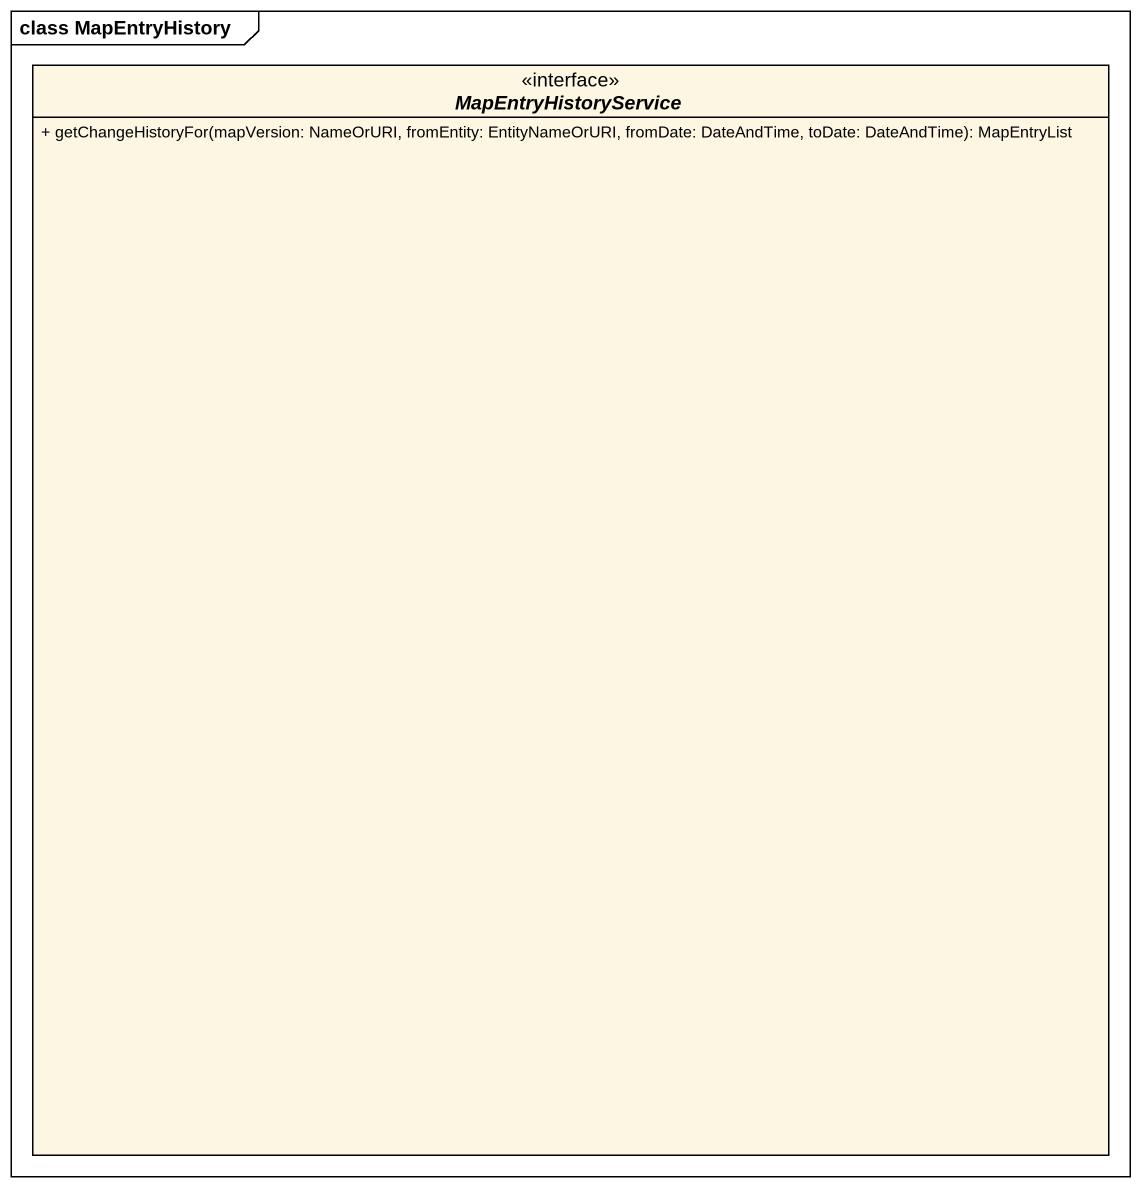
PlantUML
@startuml
mainframe class MapEntryHistory
hide circle
hide empty members
skinparam classAttributeIconSize 0
interface MapEntryHistoryService <<interface>> {
  + getChangeHistoryFor(mapVersion: NameOrURI, fromEntity: EntityNameOrURI, fromDate: DateAndTime, toDate: DateAndTime): MapEntryList
}
@enduml
